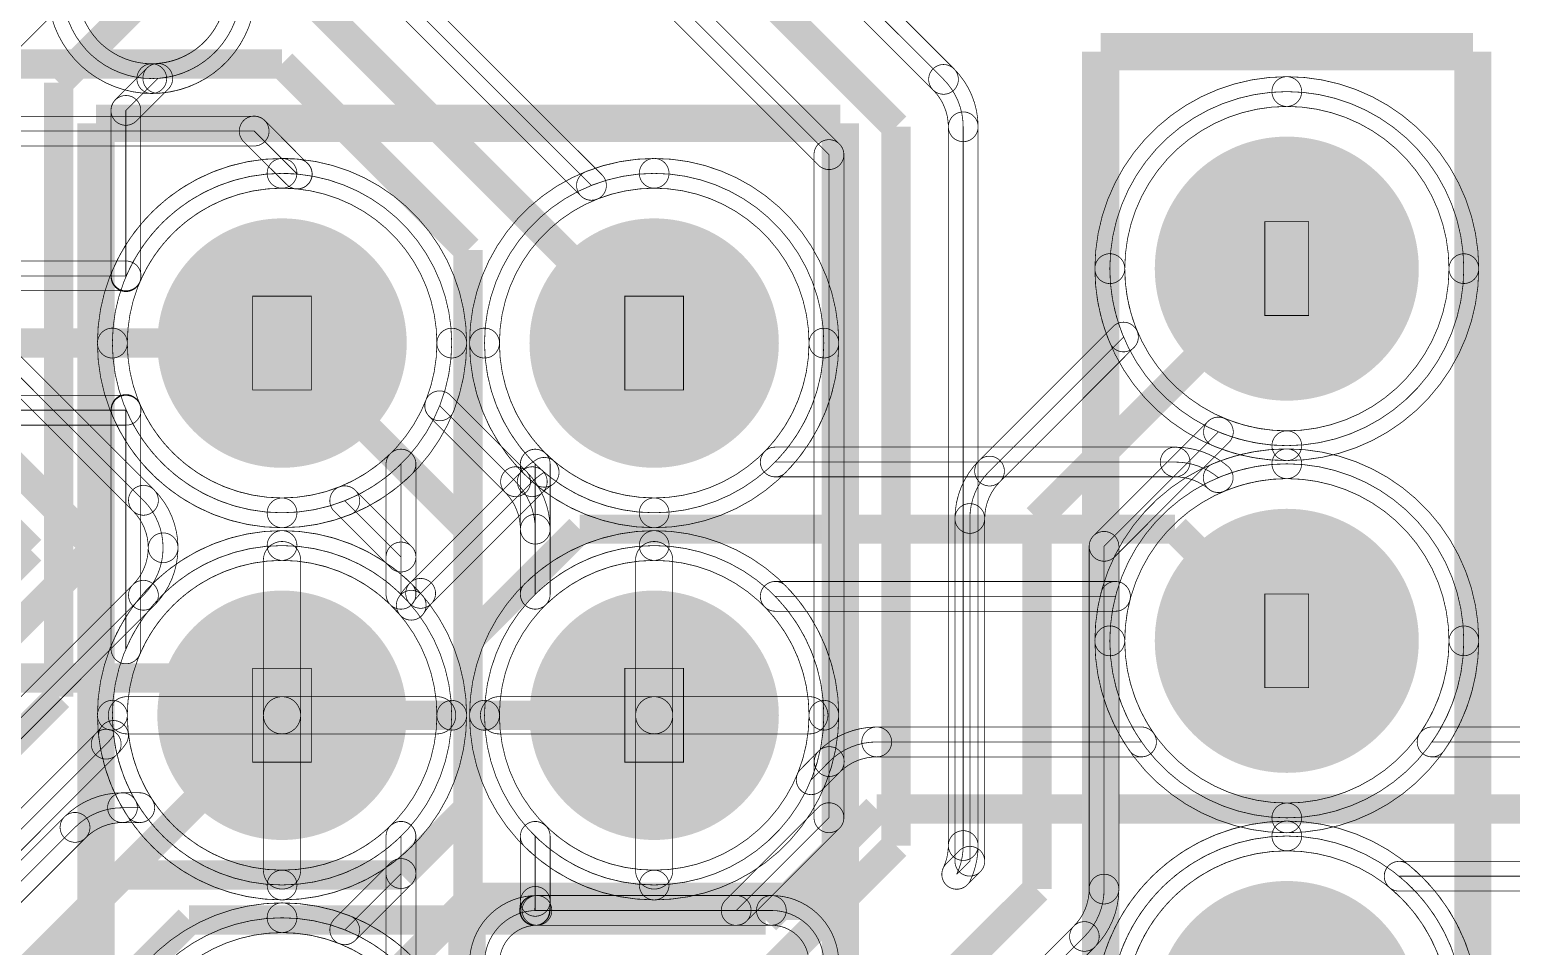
# Model space of a CAD drawing. Header units: millimetres. Extents: x -2.5 to 44.5, y -38.5 to 2.5.
# Drawn here: x 25.58 to 35.7, y -12.5 to -6.24 of the extents above; entities that cross this region are included whole.
import ezdxf

# ---------------------------------------------------------------- set-up
doc = ezdxf.new("R2010")
doc.units = ezdxf.units.MM
for name, color, linetype, true_color in [('Bottom Layer', 7, 'Continuous', 0x0000ff), ('Component Shape Layer', 7, 'Continuous', 0x00cccc), ('Hole Layer', 7, 'Continuous', 0x816200), ('Inner1', 7, 'Continuous', 0xbc8e00), ('Inner2', 7, 'Continuous', 0x70dbfa), ('Multi-Layer', 7, 'Continuous', 0xc0c0c0), ('Pin Soldering Layer', 7, 'Continuous', 0xcc9999), ('Top Layer', 7, 'Continuous', 0xff0000), ('Top Paste Mask Layer', 7, 'Continuous', 0x808080), ('Top Silkscreen Layer', 7, 'Continuous', 0xffff00), ('Top Solder Mask Layer', 7, 'Continuous', 0x800080)]:
    doc.layers.add(name, color=color, linetype=linetype, true_color=true_color)

msp = doc.modelspace()

# ---------------------------------------------------------------- hatches: boundary and pattern name
at = {"layer": 'Bottom Layer'}
for points in [[(33.313, -7.874, 1), (35.013, -7.874, 1)], [(26.505, -8.382, 1), (28.105, -8.382, 1)], [(29.045, -8.382, 1), (30.645, -8.382, 1)], [(33.313, -10.414, 1), (35.013, -10.414, 1)], [(26.505, -10.922, 1), (28.105, -10.922, 1)], [(29.045, -10.922, 1), (30.645, -10.922, 1)], [(33.313, -12.954, 1), (35.013, -12.954, 1)]]:
    msp.add_hatch(color=256, dxfattribs=at).paths.add_polyline_path(points)
at = {"layer": 'Hole Layer'}
for points in [[(33.613, -7.874, 1), (34.713, -7.874, 1)], [(26.805, -8.382, 1), (27.805, -8.382, 1)], [(29.345, -8.382, 1), (30.345, -8.382, 1)], [(33.613, -10.414, 1), (34.713, -10.414, 1)], [(26.805, -10.922, 1), (27.805, -10.922, 1)], [(29.345, -10.922, 1), (30.345, -10.922, 1)], [(33.613, -12.954, 1), (34.713, -12.954, 1)]]:
    msp.add_hatch(color=256, dxfattribs=at).paths.add_polyline_path(points)
at = {"layer": 'Multi-Layer'}
for points in [[(33.313, -7.874, 1), (35.013, -7.874, 1)], [(33.313, -7.874, 1), (35.013, -7.874, 1)], [(33.313, -7.874, 1), (35.013, -7.874, 1)], [(26.505, -8.382, 1), (28.105, -8.382, 1)], [(26.505, -8.382, 1), (28.105, -8.382, 1)], [(26.505, -8.382, 1), (28.105, -8.382, 1)], [(29.045, -8.382, 1), (30.645, -8.382, 1)], [(29.045, -8.382, 1), (30.645, -8.382, 1)], [(29.045, -8.382, 1), (30.645, -8.382, 1)], [(33.313, -10.414, 1), (35.013, -10.414, 1)], [(33.313, -10.414, 1), (35.013, -10.414, 1)], [(33.313, -10.414, 1), (35.013, -10.414, 1)], [(26.505, -10.922, 1), (28.105, -10.922, 1)], [(26.505, -10.922, 1), (28.105, -10.922, 1)], [(26.505, -10.922, 1), (28.105, -10.922, 1)], [(29.045, -10.922, 1), (30.645, -10.922, 1)], [(29.045, -10.922, 1), (30.645, -10.922, 1)], [(29.045, -10.922, 1), (30.645, -10.922, 1)], [(33.313, -12.954, 1), (35.013, -12.954, 1)], [(33.313, -12.954, 1), (35.013, -12.954, 1)], [(33.313, -12.954, 1), (35.013, -12.954, 1)]]:
    msp.add_hatch(color=256, dxfattribs=at).paths.add_polyline_path(points)
at = {"layer": 'Pin Soldering Layer'}
for points in [[(34.013, -8.194), (34.013, -7.554), (34.313, -7.554), (34.313, -8.194)], [(27.105, -8.702), (27.105, -8.062), (27.505, -8.062), (27.505, -8.702)], [(29.645, -8.702), (29.645, -8.062), (30.045, -8.062), (30.045, -8.702)], [(34.013, -10.734), (34.013, -10.094), (34.313, -10.094), (34.313, -10.734)], [(27.105, -11.242), (27.105, -10.602), (27.505, -10.602), (27.505, -11.242)], [(29.645, -11.242), (29.645, -10.602), (30.045, -10.602), (30.045, -11.242)]]:
    msp.add_hatch(color=256, dxfattribs=at).paths.add_polyline_path(points)
at = {"layer": 'Top Layer'}
for points in [[(33.313, -7.874, 1), (35.013, -7.874, 1)], [(26.505, -8.382, 1), (28.105, -8.382, 1)], [(29.045, -8.382, 1), (30.645, -8.382, 1)], [(33.313, -10.414, 1), (35.013, -10.414, 1)], [(26.505, -10.922, 1), (28.105, -10.922, 1)], [(29.045, -10.922, 1), (30.645, -10.922, 1)], [(33.313, -12.954, 1), (35.013, -12.954, 1)]]:
    msp.add_hatch(color=256, dxfattribs=at).paths.add_polyline_path(points)
at = {"layer": 'Top Paste Mask Layer'}
for points in [[(33.313, -7.874, 1), (35.013, -7.874, 1)], [(26.505, -8.382, 1), (28.105, -8.382, 1)], [(29.045, -8.382, 1), (30.645, -8.382, 1)], [(33.313, -10.414, 1), (35.013, -10.414, 1)], [(26.505, -10.922, 1), (28.105, -10.922, 1)], [(29.045, -10.922, 1), (30.645, -10.922, 1)], [(33.313, -12.954, 1), (35.013, -12.954, 1)]]:
    msp.add_hatch(color=256, dxfattribs=at).paths.add_polyline_path(points)
at = {"layer": 'Top Solder Mask Layer'}
for points in [[(33.262, -7.874, 1), (35.064, -7.874, 1)], [(26.454, -8.382, 1), (28.156, -8.382, 1)], [(28.994, -8.382, 1), (30.696, -8.382, 1)], [(33.262, -10.414, 1), (35.064, -10.414, 1)], [(26.454, -10.922, 1), (28.156, -10.922, 1)], [(28.994, -10.922, 1), (30.696, -10.922, 1)], [(33.262, -12.954, 1), (35.064, -12.954, 1)]]:
    msp.add_hatch(color=256, dxfattribs=at).paths.add_polyline_path(points)

# ---------------------------------------------------------------- linework, layer by layer
at = {"layer": 'Bottom Layer', "const_width": 0.00508}
for points in [[(25.808, -5.969, 0.414214), (26.416, -6.577, 0.414214), (27.024, -5.969, 0.414214), (26.416, -5.361, 0.414214)], [(26.416, -6.679, -0.414214), (25.706, -5.969, -1), (25.91, -5.969, 0.414214), (26.416, -6.476, -1)], [(27.126, -5.969, -0.414214), (26.416, -6.679, -1), (26.416, -6.476, 0.414214), (26.923, -5.969, -1)], [(32.853, -7.874, -0.414214), (34.163, -6.564, -1), (34.163, -6.767, 0.414214), (33.057, -7.874, -1)], [(34.163, -6.564, -0.414214), (35.473, -7.874, -1), (35.27, -7.874, 0.414214), (34.163, -6.767, -1)], [(32.955, -7.874, 0.414214), (34.163, -9.082, 0.414214), (35.371, -7.874, 0.414214), (34.163, -6.666, 0.414214)], [(26.045, -8.382, -0.414214), (27.305, -7.122, -1), (27.305, -7.325, 0.414214), (26.249, -8.382, -1)], [(27.305, -7.122, -0.414214), (28.565, -8.382, -1), (28.362, -8.382, 0.414214), (27.305, -7.325, -1)], [(28.585, -8.382, -0.414214), (29.845, -7.122, -1), (29.845, -7.325, 0.414214), (28.789, -8.382, -1)], [(29.845, -7.122, -0.414214), (31.105, -8.382, -1), (30.902, -8.382, 0.414214), (29.845, -7.325, -1)], [(26.147, -8.382, 0.414214), (27.305, -9.54, 0.414214), (28.463, -8.382, 0.414214), (27.305, -7.224, 0.414214)], [(28.687, -8.382, 0.414214), (29.845, -9.54, 0.414214), (31.003, -8.382, 0.414214), (29.845, -7.224, 0.414214)], [(24.648, -7.888, -1), (24.792, -7.744), (26.431, -9.383, -1), (26.287, -9.527)], [(34.163, -9.184, -0.414214), (32.853, -7.874, -1), (33.057, -7.874, 0.414214), (34.163, -8.981, -1)], [(35.473, -7.874, -0.414214), (34.163, -9.184, -1), (34.163, -8.981, 0.414214), (35.27, -7.874, -1)], [(27.305, -9.642, -0.414214), (26.045, -8.382, -1), (26.249, -8.382, 0.414214), (27.305, -9.439, -1)], [(28.565, -8.382, -0.414214), (27.305, -9.642, -1), (27.305, -9.439, 0.414214), (28.362, -8.382, -1)], [(29.845, -9.642, -0.414214), (28.585, -8.382, -1), (28.789, -8.382, 0.414214), (29.845, -9.439, -1)], [(31.105, -8.382, -0.414214), (29.845, -9.642, -1), (29.845, -9.439, 0.414214), (30.902, -8.382, -1)], [(32.853, -10.414, -0.414214), (34.163, -9.104, -1), (34.163, -9.307, 0.414214), (33.057, -10.414, -1)], [(34.163, -9.104, -0.414214), (35.473, -10.414, -1), (35.27, -10.414, 0.414214), (34.163, -9.307, -1)], [(32.955, -10.414, 0.414214), (34.163, -11.622, 0.414214), (35.371, -10.414, 0.414214), (34.163, -9.206, 0.414214)], [(26.431, -9.383, -0.198912), (26.595, -9.779, -1), (26.392, -9.779, 0.198912), (26.287, -9.527, -1)], [(26.287, -9.527, -1), (26.431, -9.383), (26.431, -9.383, -1), (26.287, -9.527)], [(26.045, -10.922, -0.414214), (27.305, -9.662, -1), (27.305, -9.865, 0.414214), (26.249, -10.922, -1)], [(26.595, -9.779, -0.198912), (26.431, -10.175, -1), (26.287, -10.031, 0.198912), (26.392, -9.779, -1)], [(27.305, -9.662, -0.414214), (28.565, -10.922, -1), (28.362, -10.922, 0.414214), (27.305, -9.865, -1)], [(28.585, -10.922, -0.414214), (29.845, -9.662, -1), (29.845, -9.865, 0.414214), (28.789, -10.922, -1)], [(29.845, -9.662, -0.414214), (31.105, -10.922, -1), (30.902, -10.922, 0.414214), (29.845, -9.865, -1)], [(27.305, -12.08, 0.414214), (28.463, -10.922, 0.414214), (27.305, -9.764, 0.414214), (26.147, -10.922, 0.414214)], [(27.432, -10.922, -1), (27.178, -10.922), (27.178, -9.863, -1), (27.432, -9.863)], [(28.687, -10.922, 0.414214), (29.845, -12.08, 0.414214), (31.003, -10.922, 0.414214), (29.845, -9.764, 0.414214)], [(29.972, -10.922, -1), (29.718, -10.922), (29.718, -9.863, -1), (29.972, -9.863)], [(23.764, -12.842, -1), (23.62, -12.698), (26.287, -10.031, -1), (26.431, -10.175)], [(26.431, -10.175, -1), (26.287, -10.031), (26.287, -10.031, -1), (26.431, -10.175)], [(34.163, -11.724, -0.414214), (32.853, -10.414, -1), (33.057, -10.414, 0.414214), (34.163, -11.521, -1)], [(35.473, -10.414, -0.414214), (34.163, -11.724, -1), (34.163, -11.521, 0.414214), (35.27, -10.414, -1)], [(27.305, -12.182, -0.414214), (26.045, -10.922, -1), (26.249, -10.922, 0.414214), (27.305, -11.979, -1)], [(26.246, -11.049, -1), (26.246, -10.795), (27.305, -10.795, -1), (27.305, -11.049)], [(27.178, -10.922, -1), (27.432, -10.922), (27.432, -11.981, -1), (27.178, -11.981)], [(27.305, -11.049, -1), (27.305, -10.795), (28.364, -10.795, -1), (28.364, -11.049)], [(28.565, -10.922, -0.414214), (27.305, -12.182, -1), (27.305, -11.979, 0.414214), (28.362, -10.922, -1)], [(29.845, -12.182, -0.414214), (28.585, -10.922, -1), (28.789, -10.922, 0.414214), (29.845, -11.979, -1)], [(28.786, -11.049, -1), (28.786, -10.795), (29.845, -10.795, -1), (29.845, -11.049)], [(29.718, -10.922, -1), (29.972, -10.922), (29.972, -11.981, -1), (29.718, -11.981)], [(29.845, -11.049, -1), (29.845, -10.795), (30.904, -10.795, -1), (30.904, -11.049)], [(31.105, -10.922, -0.414214), (29.845, -12.182, -1), (29.845, -11.979, 0.414214), (30.902, -10.922, -1)], [(32.853, -12.954, -0.414214), (34.163, -11.644, -1), (34.163, -11.847, 0.414214), (33.057, -12.954, -1)], [(34.163, -11.644, -0.414214), (35.473, -12.954, -1), (35.27, -12.954, 0.414214), (34.163, -11.847, -1)], [(34.163, -14.162, 0.414214), (35.371, -12.954, 0.414214), (34.163, -11.746, 0.414214), (32.955, -12.954, 0.414214)], [(26.045, -13.462, -0.414214), (27.305, -12.202, -1), (27.305, -12.405, 0.414214), (26.249, -13.462, -1)], [(27.305, -12.202, -0.414214), (28.565, -13.462, -1), (28.362, -13.462, 0.414214), (27.305, -12.405, -1)], [(28.585, -12.612, -0.414214), (29.045, -12.152, -1), (29.045, -12.355, 0.414214), (28.789, -12.612, -1)], [(29.045, -12.355, -1), (29.045, -12.152), (30.645, -12.152, -1), (30.645, -12.355)], [(30.645, -12.152, -0.414214), (31.105, -12.612, -1), (30.902, -12.612, 0.414214), (30.645, -12.355, -1)], [(27.305, -14.62, 0.414214), (28.463, -13.462, 0.414214), (27.305, -12.304, 0.414214), (26.147, -13.462, 0.414214)], [(30.645, -14.67, 0.414214), (31.003, -14.312), (31.003, -12.612, 0.414214), (30.645, -12.254), (29.045, -12.254, 0.414214), (28.687, -12.612), (28.687, -14.312, 0.414214), (29.045, -14.67)]]:
    msp.add_lwpolyline(points, format="xyb", close=True, dxfattribs=at)
msp.add_lwpolyline([(23.692, -12.77), (26.359, -10.103), (26.359, -10.103, 0.198912), (26.493, -9.779, 0.198912), (26.359, -9.455), (26.359, -9.455), (24.72, -7.816)], format="xyb", dxfattribs=at)
at = {"layer": 'Bottom Layer', "const_width": 0.2}
for points in [[(24.396, -8.14), (26.035, -9.779)], [(24.437, -8.64), (25.592, -9.795)], [(25.592, -9.795), (23.322, -12.065)], [(26.035, -9.779), (23.368, -12.446)], [(27.305, -10.922), (29.845, -10.922)]]:
    msp.add_lwpolyline(points, dxfattribs=at)
at = {"layer": 'Component Shape Layer', "const_width": 0.0508}
for points in [[(32.913, -16.934), (32.913, -6.434), (35.413, -6.434), (35.413, -16.934)], [(32.913, -16.934), (32.913, -6.434), (35.413, -6.434), (35.413, -16.934)], [(31.075, -14.932), (26.075, -14.932), (26.075, -6.912), (31.075, -6.912)], [(31.075, -14.932), (26.075, -14.932), (26.075, -6.912), (31.075, -6.912)]]:
    msp.add_lwpolyline(points, close=True, dxfattribs=at)
at = {"layer": 'Inner1', "const_width": 0.00508}
for points in [[(25.529, -6.352, -1), (25.385, -6.208), (25.737, -5.856, -1), (25.881, -6)], [(27.126, -5.969, -0.39451), (26.464, -6.677, -1), (26.45, -6.474, 0.39451), (26.923, -5.969, -1)], [(26.311, -6.866, -1), (26.167, -6.722), (26.385, -6.504, -1), (26.529, -6.648)], [(32.853, -7.874, -0.414214), (34.163, -6.564, -1), (34.163, -6.767, 0.414214), (33.057, -7.874, -1)], [(34.163, -6.564, -0.414214), (35.473, -7.874, -1), (35.27, -7.874, 0.414214), (34.163, -6.767, -1)], [(32.955, -7.874, 0.414214), (34.163, -9.082, 0.414214), (35.371, -7.874, 0.414214), (34.163, -6.666, 0.414214)], [(26.341, -7.929, -1), (26.138, -7.929), (26.138, -6.794, -1), (26.341, -6.794)], [(26.146, -7.889, -0.300837), (27.305, -7.122, -1), (27.305, -7.325, 0.300837), (26.333, -7.969, -1)], [(27.305, -7.122, -0.414214), (28.565, -8.382, -1), (28.362, -8.382, 0.414214), (27.305, -7.325, -1)], [(28.585, -8.382, -0.414214), (29.845, -7.122, -1), (29.845, -7.325, 0.414214), (28.789, -8.382, -1)], [(29.845, -7.122, -0.414214), (31.105, -8.382, -1), (30.902, -8.382, 0.414214), (29.845, -7.325, -1)], [(28.687, -8.382, 0.414214), (29.845, -9.54, 0.414214), (31.003, -8.382, 0.414214), (29.845, -7.224, 0.414214)], [(34.163, -9.184, -0.414214), (32.853, -7.874, -1), (33.057, -7.874, 0.414214), (34.163, -8.981, -1)], [(35.473, -7.874, -0.414214), (34.163, -9.184, -1), (34.163, -8.981, 0.414214), (35.27, -7.874, -1)], [(28.565, -8.382, -0.094959), (28.476, -8.848, -1), (28.287, -8.773, 0.094959), (28.362, -8.382, -1)], [(29.845, -9.642, -0.414214), (28.585, -8.382, -1), (28.789, -8.382, 0.414214), (29.845, -9.439, -1)], [(31.105, -8.382, -0.414214), (29.845, -9.642, -1), (29.845, -9.439, 0.414214), (30.902, -8.382, -1)], [(26.341, -10.469, -1), (26.138, -10.469), (26.138, -8.835, -1), (26.341, -8.835)], [(27.305, -9.642, -0.300837), (26.146, -8.875, -1), (26.333, -8.795, 0.300837), (27.305, -9.439, -1)], [(28.309, -8.882, -1), (28.453, -8.738), (28.971, -9.256, -1), (28.827, -9.4)], [(26.239, -10.469), (26.239, -8.835, 0.300837), (27.305, -9.54, 0.094959), (27.733, -9.458), (28.117, -9.842), (28.117, -10.096, 0.196682), (27.305, -9.764, 0.300837)], [(32.853, -10.414, -0.414214), (34.163, -9.104, -1), (34.163, -9.307, 0.414214), (33.057, -10.414, -1)], [(34.163, -9.104, -0.414214), (35.473, -10.414, -1), (35.27, -10.414, 0.414214), (34.163, -9.307, -1)], [(28.971, -9.256, -0.198912), (29.135, -9.652, -1), (28.932, -9.652, 0.198912), (28.827, -9.4, -1)], [(28.827, -9.4, -1), (28.971, -9.256), (28.971, -9.256, -1), (28.827, -9.4)], [(34.163, -11.622, 0.414214), (35.371, -10.414, 0.414214), (34.163, -9.206, 0.414214), (32.955, -10.414, 0.414214)], [(27.771, -9.553, -0.094959), (27.305, -9.642, -1), (27.305, -9.439, 0.094959), (27.696, -9.364, -1)], [(27.661, -9.53, -1), (27.805, -9.386), (28.189, -9.77, -1), (28.045, -9.914)], [(29.135, -10.096, -1), (28.932, -10.096), (28.932, -9.652, -1), (29.135, -9.652)], [(29.135, -9.652, -1), (28.932, -9.652), (28.932, -9.652, -1), (29.135, -9.652)], [(26.146, -10.429, -0.300837), (27.305, -9.662, -1), (27.305, -9.865, 0.300837), (26.333, -10.509, -1)], [(27.305, -9.662, -0.196682), (28.188, -10.024, -1), (28.046, -10.169, 0.196682), (27.305, -9.865, -1)], [(28.962, -10.024, -0.196682), (29.845, -9.662, -1), (29.845, -9.865, 0.196682), (29.104, -10.169, -1)], [(29.845, -9.662, -0.414214), (31.105, -10.922, -1), (30.902, -10.922, 0.414214), (29.845, -9.865, -1)], [(27.432, -10.922, -1), (27.178, -10.922), (27.178, -9.863, -1), (27.432, -9.863)], [(28.015, -9.842, -1), (28.219, -9.842), (28.219, -10.096, -1), (28.015, -10.096)], [(29.972, -10.922, -1), (29.718, -10.922), (29.718, -9.863, -1), (29.972, -9.863)], [(34.163, -11.724, -0.414214), (32.853, -10.414, -1), (33.057, -10.414, 0.414214), (34.163, -11.521, -1)], [(35.473, -10.414, -0.414214), (34.163, -11.724, -1), (34.163, -11.521, 0.414214), (35.27, -10.414, -1)], [(27.178, -10.922, -1), (27.432, -10.922), (27.432, -11.981, -1), (27.178, -11.981)], [(29.718, -10.922, -1), (29.972, -10.922), (29.972, -11.981, -1), (29.718, -11.981)], [(29.845, -11.049, -1), (29.845, -10.795), (30.904, -10.795, -1), (30.904, -11.049)], [(31.105, -10.922, -0.414214), (29.845, -12.182, -1), (29.845, -11.979, 0.414214), (30.902, -10.922, -1)], [(23.39, -13.978, -1), (23.246, -13.834), (26.033, -11.047, -1), (26.177, -11.191)], [(26.238, -11.118, -0.042494), (26.177, -11.191, -1), (26.033, -11.047, 0.042494), (26.072, -11.001, -1)], [(26.177, -11.191, -1), (26.033, -11.047), (26.033, -11.047, -1), (26.177, -11.191)], [(27.305, -12.182, -0.379765), (26.054, -11.072, -1), (26.256, -11.047, 0.379765), (27.305, -11.979, -1)], [(28.188, -11.82, -0.196682), (27.305, -12.182, -1), (27.305, -11.979, 0.196682), (28.046, -11.676, -1)], [(28.015, -11.748, -1), (28.219, -11.748), (28.219, -12.636, -1), (28.015, -12.636)], [(29.135, -12.254, -1), (28.932, -12.254), (28.932, -11.748, -1), (29.135, -11.748)], [(29.845, -12.182, -0.196682), (28.962, -11.82, -1), (29.104, -11.676, 0.196682), (29.845, -11.979, -1)], [(32.853, -12.954, -0.414214), (34.163, -11.644, -1), (34.163, -11.847, 0.414214), (33.057, -12.954, -1)], [(34.163, -11.644, -0.414214), (35.473, -12.954, -1), (35.27, -12.954, 0.414214), (34.163, -11.847, -1)], [(32.955, -12.954, 0.414214), (34.163, -14.162, 0.414214), (35.371, -12.954, 0.414214), (34.163, -11.746, 0.414214)], [(26.045, -13.462, -0.414214), (27.305, -12.202, -1), (27.305, -12.405, 0.414214), (26.249, -13.462, -1)], [(27.305, -12.202, -0.196682), (28.188, -12.564, -1), (28.046, -12.709, 0.196682), (27.305, -12.405, -1)], [(29.03, -12.153, -0.008282), (29.045, -12.152, -1), (29.045, -12.355, 0.008282), (29.037, -12.356, -1)], [(29.045, -12.355, -1), (29.045, -12.152), (30.645, -12.152, -1), (30.645, -12.355)], [(30.645, -12.152, -0.414214), (31.105, -12.612, -1), (30.902, -12.612, 0.414214), (30.645, -12.355, -1)]]:
    msp.add_lwpolyline(points, format="xyb", close=True, dxfattribs=at)
at = {"layer": 'Inner1', "const_width": 0.2}
for points in [[(26.416, -5.969), (25.781, -6.604)], [(25.781, -6.604), (25.781, -10.795)], [(28.575, -9.652), (27.305, -8.382)], [(28.575, -9.652), (28.575, -14.509)], [(25.781, -10.795), (22.86, -13.716)], [(27.305, -10.922), (25.908, -12.319)], [(25.908, -12.319), (25.908, -25.019)]]:
    msp.add_lwpolyline(points, dxfattribs=at)
at = {"layer": 'Inner1', "const_width": 0.00508}
for points in [[(31.003, -12.612, 0.414214), (30.645, -12.254), (29.045, -12.254, 0.008282), (29.033, -12.254), (29.033, -11.748, 0.196682), (29.845, -12.08, 0.414214), (31.003, -10.922, 0.414214), (29.845, -9.764, 0.196682), (29.033, -10.096), (29.033, -9.652), (29.033, -9.652, 0.198912), (28.899, -9.328), (28.899, -9.328), (28.381, -8.81, 0.094959), (28.463, -8.382, 0.414214), (27.305, -7.224, 0.300837), (26.239, -7.929), (26.239, -6.794), (26.457, -6.576, 0.39451), (27.024, -5.969, 0.414214)], [(23.318, -13.906), (26.105, -11.119), (26.105, -11.119, 0.042494), (26.155, -11.06, 0.379765), (27.305, -12.08, 0.196682), (28.117, -11.748), (28.117, -12.636, 0.196682), (27.305, -12.304, 0.414214), (26.147, -13.462, 0.332913), (26.979, -14.573, 0.084236), (26.854, -14.662), (26.854, -14.662), (25.965, -15.551), (25.965, -15.551, 0.198912), (25.831, -15.875), (25.831, -17.844, 0.137823)]]:
    msp.add_lwpolyline(points, format="xyb", dxfattribs=at)
at = {"layer": 'Inner2', "const_width": 0.00508}
for points in [[(25.808, -5.969, 0.414214), (26.416, -6.577, 0.414214), (27.024, -5.969, 0.414214), (26.416, -5.361, 0.414214)], [(26.416, -6.679, -0.414214), (25.706, -5.969, -1), (25.91, -5.969, 0.414214), (26.416, -6.476, -1)], [(27.126, -5.969, -0.414214), (26.416, -6.679, -1), (26.416, -6.476, 0.414214), (26.923, -5.969, -1)], [(32.853, -7.874, -0.414214), (34.163, -6.564, -1), (34.163, -6.767, 0.414214), (33.057, -7.874, -1)], [(34.163, -6.564, -0.414214), (35.473, -7.874, -1), (35.27, -7.874, 0.414214), (34.163, -6.767, -1)], [(32.955, -7.874, 0.414214), (34.163, -9.082, 0.414214), (35.371, -7.874, 0.414214), (34.163, -6.666, 0.414214)], [(26.045, -8.382, -0.414214), (27.305, -7.122, -1), (27.305, -7.325, 0.414214), (26.249, -8.382, -1)], [(27.305, -7.122, -0.414214), (28.565, -8.382, -1), (28.362, -8.382, 0.414214), (27.305, -7.325, -1)], [(28.585, -8.382, -0.414214), (29.845, -7.122, -1), (29.845, -7.325, 0.414214), (28.789, -8.382, -1)], [(29.845, -7.122, -0.414214), (31.105, -8.382, -1), (30.902, -8.382, 0.414214), (29.845, -7.325, -1)], [(26.147, -8.382, 0.414214), (27.305, -9.54, 0.414214), (28.463, -8.382, 0.414214), (27.305, -7.224, 0.414214)], [(34.163, -9.184, -0.414214), (32.853, -7.874, -1), (33.057, -7.874, 0.414214), (34.163, -8.981, -1)], [(35.473, -7.874, -0.414214), (34.163, -9.184, -1), (34.163, -8.981, 0.414214), (35.27, -7.874, -1)], [(27.305, -9.642, -0.414214), (26.045, -8.382, -1), (26.249, -8.382, 0.414214), (27.305, -9.439, -1)], [(28.565, -8.382, -0.414214), (27.305, -9.642, -1), (27.305, -9.439, 0.414214), (28.362, -8.382, -1)], [(29.028, -9.341, -0.219745), (28.585, -8.382, -1), (28.789, -8.382, 0.219745), (29.16, -9.186, -1)], [(31.105, -8.382, -0.196682), (30.743, -9.265, -1), (30.599, -9.123, 0.196682), (30.902, -8.382, -1)], [(30.671, -9.295, -1), (30.671, -9.092), (33.401, -9.092, -1), (33.401, -9.295)], [(33.401, -9.092, -0.175711), (33.76, -9.222, -1), (33.63, -9.378, 0.175711), (33.401, -9.295, -1)], [(33.401, -9.295, -1), (33.401, -9.092), (33.401, -9.092, -1), (33.401, -9.295)], [(33.655, -9.207, -0.099853), (34.163, -9.104, -1), (34.163, -9.307, 0.099853), (33.734, -9.394, -1)], [(34.163, -9.104, -0.414214), (35.473, -10.414, -1), (35.27, -10.414, 0.414214), (34.163, -9.307, -1)], [(28.941, -9.256, -0.056631), (29.04, -9.178, -1), (29.148, -9.35, 0.056631), (29.085, -9.4, -1)], [(28.323, -10.162, -1), (28.179, -10.018), (28.941, -9.256, -1), (29.085, -9.4)], [(29.085, -9.4, -1), (28.941, -9.256), (28.941, -9.256, -1), (29.085, -9.4)], [(26.045, -10.922, -0.414214), (27.305, -9.662, -1), (27.305, -9.865, 0.414214), (26.249, -10.922, -1)], [(27.305, -9.662, -0.219745), (28.264, -10.105, -1), (28.109, -10.237, 0.219745), (27.305, -9.865, -1)], [(27.432, -10.922, -1), (27.178, -10.922), (27.178, -9.863, -1), (27.432, -9.863)], [(28.101, -10.117, -0.056631), (28.179, -10.018, -1), (28.323, -10.162, 0.056631), (28.273, -10.225, -1)], [(28.323, -10.162, -1), (28.179, -10.018), (28.179, -10.018, -1), (28.323, -10.162)], [(30.743, -10.039, -0.196682), (31.105, -10.922, -1), (30.902, -10.922, 0.196682), (30.599, -10.181, -1)], [(30.671, -10.212, -1), (30.671, -10.009), (32.994, -10.009, -1), (32.994, -10.212)], [(32.853, -10.414, -0.063646), (32.895, -10.085, -1), (33.092, -10.136, 0.063646), (33.057, -10.414, -1)], [(28.133, -10.257, -1), (28.241, -10.085), (28.241, -10.085, -1), (28.133, -10.257)], [(31.04, -11.238), (30.917, -11.362, 0.097654), (31.003, -10.922, 0.196682), (30.671, -10.11), (32.994, -10.11, 0.063646), (32.955, -10.414, 0.153164), (33.171, -11.104), (31.364, -11.104), (31.364, -11.104, 0.198912), (31.04, -11.238)], [(33.088, -11.162, -0.153164), (32.853, -10.414, -1), (33.057, -10.414, 0.153164), (33.255, -11.046, -1)], [(35.473, -10.414, -0.153164), (35.238, -11.162, -1), (35.071, -11.046, 0.153164), (35.27, -10.414, -1)], [(26.249, -11.608, -0.145015), (26.045, -10.922, -1), (26.249, -10.922, 0.145015), (26.419, -11.498, -1)], [(26.246, -11.049, -1), (26.246, -10.795), (27.305, -10.795, -1), (27.305, -11.049)], [(29.845, -11.049, -1), (29.845, -10.795), (30.904, -10.795, -1), (30.904, -11.049)], [(31.105, -10.922, -0.097654), (31.011, -11.4, -1), (30.823, -11.323, 0.097654), (30.902, -10.922, -1)], [(30.968, -11.166, -0.198912), (31.364, -11.002, -1), (31.364, -11.206, 0.198912), (31.112, -11.31, -1)], [(31.364, -11.206, -1), (31.364, -11.002), (33.171, -11.002, -1), (33.171, -11.206)], [(31.364, -11.206, -1), (31.364, -11.002), (31.364, -11.002, -1), (31.364, -11.206)], [(35.155, -11.206, -1), (35.155, -11.002), (36.557, -11.002, -1), (36.557, -11.206)], [(30.988, -11.434, -1), (30.845, -11.29), (30.968, -11.166, -1), (31.112, -11.31)], [(31.112, -11.31, -1), (30.968, -11.166), (30.968, -11.166, -1), (31.112, -11.31)], [(25.82, -11.615, -0.198912), (26.216, -11.451, -1), (26.216, -11.654, 0.198912), (25.964, -11.759, -1)], [(26.216, -11.654, -1), (26.216, -11.451), (26.334, -11.451, -1), (26.334, -11.654)], [(26.216, -11.654, -1), (26.216, -11.451), (26.216, -11.451, -1), (26.216, -11.654)], [(23.624, -14.099, -1), (23.48, -13.955), (25.82, -11.615, -1), (25.964, -11.759)], [(25.964, -11.759, -1), (25.82, -11.615), (25.82, -11.615, -1), (25.964, -11.759)], [(34.994, -11.942, -0.224475), (35.473, -12.954, -1), (35.27, -12.954, 0.224475), (34.865, -12.099, -1)], [(34.93, -12.122, -1), (34.93, -11.919), (36.557, -11.919, -1), (36.557, -12.122)]]:
    msp.add_lwpolyline(points, format="xyb", close=True, dxfattribs=at)
for points in [[(36.557, -11.104), (35.155, -11.104, 0.153164), (35.371, -10.414, 0.414214), (34.163, -9.206, 0.099853), (33.695, -9.3, 0.175711), (33.401, -9.194), (33.401, -9.194), (30.671, -9.194, 0.196682), (31.003, -8.382, 0.414214), (29.845, -7.224, 0.414214), (28.687, -8.382, 0.219745), (29.094, -9.264, 0.056631), (29.013, -9.328), (29.013, -9.328), (28.251, -10.09), (28.251, -10.09, 0.056631), (28.187, -10.171), (28.187, -10.171, 0.219745), (27.305, -9.764, 0.414214), (26.147, -10.922, 0.145015), (26.334, -11.553), (26.216, -11.553), (26.216, -11.553, 0.198912), (25.892, -11.687), (25.892, -11.687), (23.552, -14.027)], [(36.362, -12.748), (35.344, -13.766), (35.058, -13.766, 0.186337), (35.371, -12.954, 0.224475), (34.93, -12.02), (36.557, -12.02, 0.181366)]]:
    msp.add_lwpolyline(points, format="xyb", dxfattribs=at)
at = {"layer": 'Inner2', "const_width": 0.2}
for points in [[(29.337, -9.652), (28.575, -10.414)], [(33.401, -9.652), (29.337, -9.652)], [(34.163, -10.414), (33.401, -9.652)], [(28.575, -10.414), (28.575, -11.557)], [(23.114, -10.668), (27.051, -10.668)], [(27.051, -10.668), (27.305, -10.922)], [(28.575, -11.557), (28.121, -12.011)], [(31.364, -11.562), (30.607, -12.319)], [(36.957, -11.562), (31.364, -11.562)], [(26.216, -12.011), (23.876, -14.351)], [(28.121, -12.011), (26.216, -12.011)], [(26.67, -12.319), (25.781, -13.208)], [(30.607, -12.319), (26.67, -12.319)]]:
    msp.add_lwpolyline(points, dxfattribs=at)
at = {"layer": 'Pin Soldering Layer', "const_width": 0.00508}
for points in [[(34.013, -8.194), (34.013, -7.554), (34.313, -7.554), (34.313, -8.194)], [(34.013, -8.194), (34.013, -7.554), (34.313, -7.554), (34.313, -8.194)], [(27.105, -8.702), (27.105, -8.062), (27.505, -8.062), (27.505, -8.702)], [(27.105, -8.702), (27.105, -8.062), (27.505, -8.062), (27.505, -8.702)], [(29.645, -8.702), (29.645, -8.062), (30.045, -8.062), (30.045, -8.702)], [(29.645, -8.702), (29.645, -8.062), (30.045, -8.062), (30.045, -8.702)], [(34.013, -10.734), (34.013, -10.094), (34.313, -10.094), (34.313, -10.734)], [(34.013, -10.734), (34.013, -10.094), (34.313, -10.094), (34.313, -10.734)], [(27.105, -11.242), (27.105, -10.602), (27.505, -10.602), (27.505, -11.242)], [(27.105, -11.242), (27.105, -10.602), (27.505, -10.602), (27.505, -11.242)], [(29.645, -11.242), (29.645, -10.602), (30.045, -10.602), (30.045, -11.242)], [(29.645, -11.242), (29.645, -10.602), (30.045, -10.602), (30.045, -11.242)]]:
    msp.add_lwpolyline(points, close=True, dxfattribs=at)
at = {"layer": 'Top Layer', "const_width": 0.2}
for points in [[(31.496, -6.906), (29.448, -4.859)], [(29.845, -8.382), (27.448, -5.985)], [(27.305, -6.477), (18.669, -6.477)], [(28.575, -7.747), (27.305, -6.477)], [(31.496, -11.811), (31.496, -6.906)], [(28.575, -12.192), (28.575, -7.747)], [(32.458, -9.579), (34.163, -7.874)], [(27.305, -8.382), (16.891, -8.382)], [(32.458, -12.108), (32.458, -9.579)], [(29.845, -13.462), (31.496, -11.811)], [(30.966, -13.599), (32.458, -12.108)], [(27.305, -13.462), (28.575, -12.192)]]:
    msp.add_lwpolyline(points, dxfattribs=at)
at = {"layer": 'Top Layer', "const_width": 0.00508}
for points in [[(30.034, -4.941, -1), (30.178, -4.797), (31.892, -6.511, -1), (31.748, -6.654)], [(29.828, -6.03, -1), (29.972, -5.886), (31.11, -7.024, -1), (30.966, -7.168)], [(17.081, -7.924), (15.825, -6.668), (15.825, -5.962, 0.046035), (15.883, -5.931, 0.149219), (16.083, -5.992), (16.683, -5.992, 0.149326), (16.883, -5.931, 0.149326), (17.083, -5.992), (17.536, -5.992), (18.345, -6.801), (18.345, -6.801, 0.198912), (18.669, -6.935), (18.669, -6.935), (27.115, -6.935), (27.409, -7.229, 0.022396), (27.305, -7.224, 0.299529), (26.241, -7.924)], [(28.027, -6.06, -1), (28.171, -5.917), (29.489, -7.234, -1), (29.345, -7.378)], [(31.892, -6.511, -0.198912), (32.056, -6.906, -1), (31.853, -6.906, 0.198912), (31.748, -6.654, -1)], [(31.748, -6.654, -1), (31.892, -6.511), (31.892, -6.511, -1), (31.748, -6.654)], [(32.853, -7.874, -0.414214), (34.163, -6.564, -1), (34.163, -6.767, 0.414214), (33.057, -7.874, -1)], [(34.163, -6.564, -0.414214), (35.473, -7.874, -1), (35.27, -7.874, 0.414214), (34.163, -6.767, -1)], [(18.669, -7.037, -1), (18.669, -6.834), (27.115, -6.834, -1), (27.115, -7.037)], [(27.043, -7.007, -1), (27.187, -6.863), (27.48, -7.157, -1), (27.337, -7.3)], [(32.056, -11.811, -1), (31.853, -11.811), (31.853, -6.906, -1), (32.056, -6.906)], [(32.056, -6.906, -1), (31.853, -6.906), (31.853, -6.906, -1), (32.056, -6.906)], [(31.14, -11.621, -1), (30.936, -11.621), (30.936, -7.096, -1), (31.14, -7.096)], [(26.148, -7.884, -0.299529), (27.305, -7.122, -1), (27.305, -7.325, 0.299529), (26.335, -7.964, -1)], [(27.305, -7.122, -0.022396), (27.418, -7.127, -1), (27.4, -7.33, 0.022396), (27.305, -7.325, -1)], [(29.379, -7.212, -0.094959), (29.845, -7.122, -1), (29.845, -7.325, 0.094959), (29.454, -7.4, -1)], [(29.845, -7.122, -0.414214), (31.105, -8.382, -1), (30.902, -8.382, 0.414214), (29.845, -7.325, -1)], [(32.955, -8.38, -0.099439), (32.853, -7.874, -1), (33.057, -7.874, 0.099439), (33.142, -8.301, -1)], [(35.473, -7.874, -0.414214), (34.163, -9.184, -1), (34.163, -8.981, 0.414214), (35.27, -7.874, -1)], [(17.081, -8.025, -1), (17.081, -7.822), (26.241, -7.822, -1), (26.241, -8.025)], [(31.105, -8.382, -0.414214), (29.845, -9.642, -1), (29.845, -9.439, 0.414214), (30.902, -8.382, -1)], [(32.206, -9.327, -1), (32.062, -9.184), (32.977, -8.269, -1), (33.12, -8.412)], [(19.886, -8.942, -1), (19.886, -8.739), (26.241, -8.739, -1), (26.241, -8.942)], [(27.305, -9.642, -0.299529), (26.148, -8.88, -1), (26.335, -8.8, 0.299529), (27.305, -9.439, -1)], [(32.988, -9.841, -1), (32.844, -9.697), (33.625, -8.917, -1), (33.768, -9.06)], [(34.163, -9.184, -0.099439), (33.657, -9.082, -1), (33.736, -8.895, 0.099439), (34.163, -8.981, -1)], [(32.853, -10.414, -0.414214), (34.163, -9.104, -1), (34.163, -9.307, 0.414214), (33.057, -10.414, -1)], [(34.163, -9.104, -0.414214), (35.473, -10.414, -1), (35.27, -10.414, 0.414214), (34.163, -9.307, -1)], [(28.188, -9.28, -0.196682), (27.305, -9.642, -1), (27.305, -9.439, 0.196682), (28.046, -9.135, -1)], [(28.015, -9.208, -1), (28.219, -9.208), (28.219, -10.096, -1), (28.015, -10.096)], [(29.135, -10.096, -1), (28.932, -10.096), (28.932, -9.208, -1), (29.135, -9.208)], [(29.845, -9.642, -0.196682), (28.962, -9.28, -1), (29.104, -9.135, 0.196682), (29.845, -9.439, -1)], [(31.898, -9.579, -0.198912), (32.062, -9.184, -1), (32.206, -9.327, 0.198912), (32.101, -9.579, -1)], [(32.206, -9.327, -1), (32.062, -9.184), (32.062, -9.184, -1), (32.206, -9.327)], [(34.163, -11.622, 0.414214), (35.371, -10.414, 0.414214), (34.163, -9.206, 0.414214), (32.955, -10.414, 0.414214)], [(31.898, -9.579, -1), (32.101, -9.579), (32.101, -11.918, -1), (31.898, -11.918)], [(26.045, -10.922, -0.414214), (27.305, -9.662, -1), (27.305, -9.865, 0.414214), (26.249, -10.922, -1)], [(27.305, -9.662, -0.196682), (28.188, -10.024, -1), (28.046, -10.169, 0.196682), (27.305, -9.865, -1)], [(28.962, -10.024, -0.196682), (29.845, -9.662, -1), (29.845, -9.865, 0.196682), (29.104, -10.169, -1)], [(29.845, -9.662, -0.414214), (31.105, -10.922, -1), (30.902, -10.922, 0.414214), (29.845, -9.865, -1)], [(33.017, -12.108, -1), (32.814, -12.108), (32.814, -9.769, -1), (33.017, -9.769)], [(27.432, -10.922, -1), (27.178, -10.922), (27.178, -9.863, -1), (27.432, -9.863)], [(29.972, -10.922, -1), (29.718, -10.922), (29.718, -9.863, -1), (29.972, -9.863)], [(34.163, -11.724, -0.414214), (32.853, -10.414, -1), (33.057, -10.414, 0.414214), (34.163, -11.521, -1)], [(35.473, -10.414, -0.414214), (34.163, -11.724, -1), (34.163, -11.521, 0.414214), (35.27, -10.414, -1)], [(27.305, -12.182, -0.414214), (26.045, -10.922, -1), (26.249, -10.922, 0.414214), (27.305, -11.979, -1)], [(26.246, -11.049, -1), (26.246, -10.795), (27.305, -10.795, -1), (27.305, -11.049)], [(27.178, -10.922, -1), (27.432, -10.922), (27.432, -11.981, -1), (27.178, -11.981)], [(29.718, -10.922, -1), (29.972, -10.922), (29.972, -11.981, -1), (29.718, -11.981)], [(29.845, -11.049, -1), (29.845, -10.795), (30.904, -10.795, -1), (30.904, -11.049)], [(31.105, -10.922, -0.414214), (29.845, -12.182, -1), (29.845, -11.979, 0.414214), (30.902, -10.922, -1)], [(30.477, -12.326, -1), (30.333, -12.182), (30.966, -11.549, -1), (31.11, -11.693)], [(28.188, -11.82, -0.196682), (27.305, -12.182, -1), (27.305, -11.979, 0.196682), (28.046, -11.676, -1)], [(28.015, -11.748, -1), (28.219, -11.748), (28.219, -12.002, -1), (28.015, -12.002)], [(29.135, -12.192, -1), (28.932, -12.192), (28.932, -11.748, -1), (29.135, -11.748)], [(29.845, -12.182, -0.196682), (28.962, -11.82, -1), (29.104, -11.676, 0.196682), (29.845, -11.979, -1)], [(32.056, -11.811, -0.111178), (32.002, -12.051, -1), (31.818, -11.964, 0.111178), (31.853, -11.811, -1)], [(32.861, -12.808, -0.381868), (34.163, -11.644, -1), (34.163, -11.847, 0.381868), (33.063, -12.831, -1)], [(34.163, -11.644, -0.414214), (35.473, -12.954, -1), (35.27, -12.954, 0.414214), (34.163, -11.847, -1)], [(31.982, -12.079, -1), (31.838, -11.936), (31.928, -11.846, -1), (32.071, -11.99)], [(27.805, -12.458, -1), (27.661, -12.314), (28.045, -11.93, -1), (28.189, -12.074)], [(33.017, -12.108, -0.198912), (32.853, -12.503, -1), (32.71, -12.36, 0.198912), (32.814, -12.108, -1)], [(33.017, -12.108, -1), (32.814, -12.108), (32.814, -12.108, -1), (33.017, -12.108)], [(29.135, -12.192, -0.034073), (29.13, -12.268, -1), (28.928, -12.24, 0.034073), (28.932, -12.192, -1)], [(26.045, -13.462, -0.414214), (27.305, -12.202, -1), (27.305, -12.405, 0.414214), (26.249, -13.462, -1)], [(27.305, -12.202, -0.094959), (27.771, -12.292, -1), (27.696, -12.48, 0.094959), (27.305, -12.405, -1)], [(29.024, -12.153, -0.011249), (29.045, -12.152, -1), (29.045, -12.355, 0.011249), (29.034, -12.356, -1)], [(29.045, -12.355, -1), (29.045, -12.152), (30.405, -12.152, -1), (30.405, -12.355)], [(31.496, -13.861, -1), (31.352, -13.717), (32.71, -12.36, -1), (32.853, -12.503)], [(32.853, -12.503, -1), (32.71, -12.36), (32.71, -12.36, -1), (32.853, -12.503)]]:
    msp.add_lwpolyline(points, format="xyb", close=True, dxfattribs=at)
for points in [[(31.424, -13.789), (32.782, -12.432), (32.782, -12.432, 0.198912), (32.916, -12.108), (32.916, -12.108), (32.916, -9.769), (33.697, -8.988, 0.099439), (34.163, -9.082, 0.414214), (35.371, -7.874, 0.414214), (34.163, -6.666, 0.414214), (32.955, -7.874, 0.099439), (33.049, -8.341), (32.134, -9.255), (32.134, -9.255, 0.198912), (32, -9.579), (32, -11.918), (31.91, -12.007, 0.111178), (31.954, -11.811), (31.954, -6.906), (31.954, -6.906, 0.198912), (31.82, -6.582), (31.82, -6.582), (30.106, -4.869)], [(29.9, -5.958), (31.038, -7.096), (31.038, -11.621), (30.405, -12.254), (29.045, -12.254, 0.011249), (29.029, -12.254, 0.034073), (29.033, -12.192), (29.033, -11.748, 0.196682), (29.845, -12.08, 0.414214), (31.003, -10.922, 0.414214), (29.845, -9.764, 0.196682), (29.033, -10.096), (29.033, -9.208, 0.196682), (29.845, -9.54, 0.414214), (31.003, -8.382, 0.414214), (29.845, -7.224, 0.094959), (29.417, -7.306), (28.099, -5.988, 0.03406)], [(19.886, -8.84), (26.241, -8.84, 0.299529), (27.305, -9.54, 0.196682), (28.117, -9.208), (28.117, -10.096, 0.196682), (27.305, -9.764, 0.414214), (26.147, -10.922, 0.414214), (27.305, -12.08, 0.196682), (28.117, -11.748), (28.117, -12.002), (27.733, -12.386, 0.094959), (27.305, -12.304, 0.414214), (26.147, -13.462, 0.094959), (26.229, -13.89), (26.099, -14.02), (22.733, -14.02)], [(35.371, -12.954, 0.414214), (34.163, -11.746, 0.381868), (32.962, -12.819)]]:
    msp.add_lwpolyline(points, format="xyb", dxfattribs=at)
at = {"layer": 'Top Silkscreen Layer', "const_width": 0.254}
for points in [[(32.893, -6.394), (35.433, -6.394)], [(32.893, -16.974), (32.893, -6.394)], [(32.893, -6.394), (35.433, -6.394)], [(32.893, -16.974), (32.893, -6.394)], [(35.433, -16.974), (35.433, -6.394)], [(35.433, -16.974), (35.433, -6.394)], [(26.035, -6.882), (31.115, -6.882)], [(26.035, -14.962), (26.035, -6.882)], [(26.035, -6.882), (31.115, -6.882)], [(26.035, -14.962), (26.035, -6.882)], [(31.115, -14.962), (31.115, -6.882)], [(31.115, -14.962), (31.115, -6.882)], [(28.568, -14.962), (28.568, -12.192)], [(28.568, -12.192), (31.115, -12.192)], [(28.568, -14.962), (28.568, -12.192)], [(28.568, -12.192), (31.115, -12.192)]]:
    msp.add_lwpolyline(points, dxfattribs=at)

doc.saveas('drawing.dxf')
